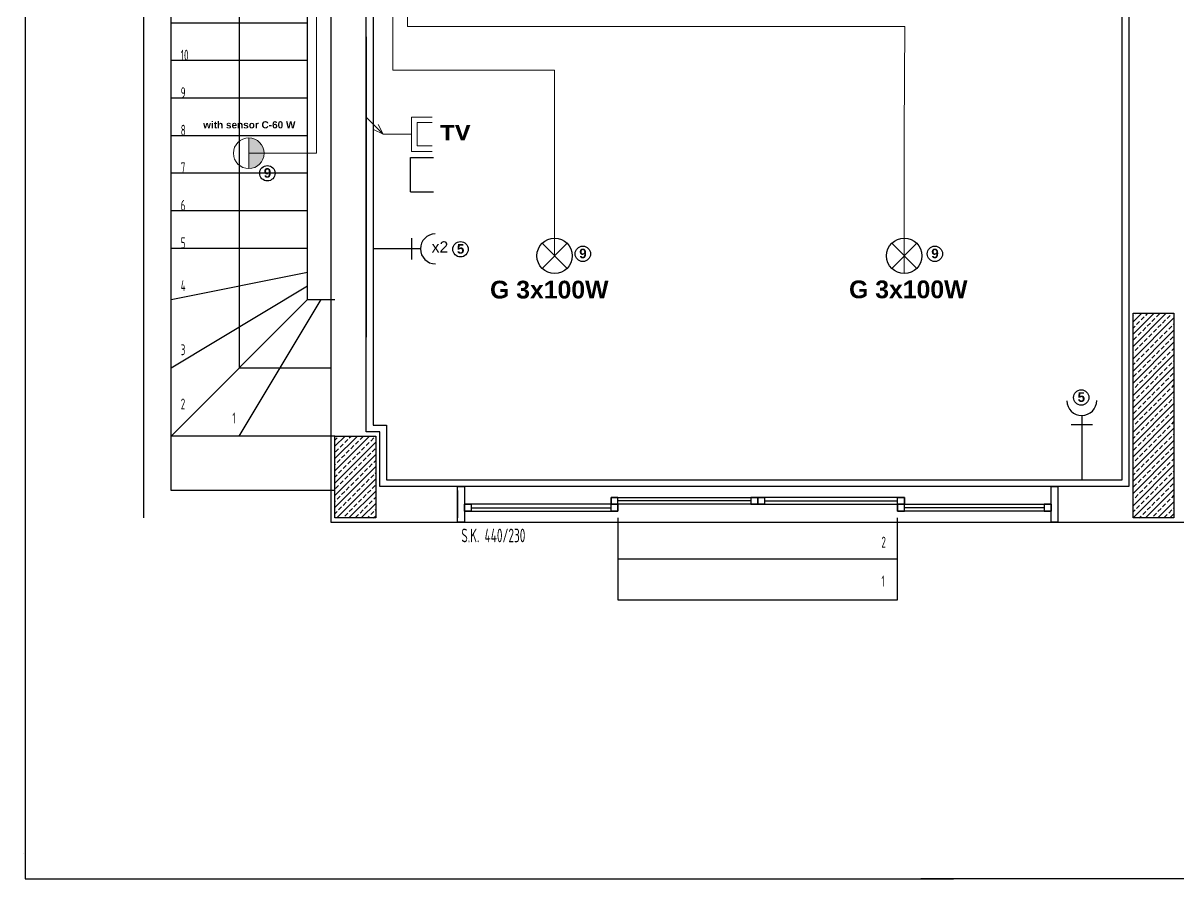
# Model space of a CAD drawing. Header units: millimetres. Extents: x 8112 to 17957, y 1641 to 8364.
# Drawn here: x 8112 to 8958, y 1641 to 2268 of the extents above; entities that cross this region are included whole.
import ezdxf

# ---------------------------------------------------------------- set-up
doc = ezdxf.new("R2010")
doc.units = ezdxf.units.MM
for name, color, linetype in [('Bölme', 7, 'Continuous'), ('ELEKTRİK1', 10, 'Continuous'), ('ER-YAZI', 7, 'Continuous'), ('MİMARİ', 251, 'Continuous')]:
    doc.layers.add(name, color=color, linetype=linetype)
for name, color, linetype, lineweight in [('mahal', 4, 'Continuous', 40), ('priz', 4, 'Continuous', 25), ('ışık', 90, 'Continuous', 20)]:
    doc.layers.add(name, color=color, linetype=linetype, lineweight=lineweight)
doc.styles.add('ODA BÜYÜK', font='courbd.ttf', dxfattribs={"height": 17})
doc.styles.get("Standard").update_dxf_attribs({"font": 'arial.ttf'})
doc.styles.add('style1', font='isocpeur.ttf', dxfattribs={"width": 0.6})

# ---------------------------------------------------------------- blocks, each defined once
blk = doc.blocks.new('SK44020')
at = {"layer": 'MİMARİ'}
for p, q in [((0, 20), (0, 0)), ((440, 20), (440, 0))]:
    blk.add_line(p, q, dxfattribs=at)
at = {"layer": 'MİMARİ', "ltscale": 0.1}
for p, q in [((215, 12.5), (117.5, 12.5)), ((225, 12.5), (322.5, 12.5)), ((10, 7.5), (112.5, 7.5)), ((430, 7.5), (327.5, 7.5))]:
    blk.add_line(p, q, dxfattribs=at)
for points in [[(5, -3), (0, -3), (0, 23), (5, 23)], [(440, -3), (435, -3), (435, 23), (440, 23)], [(5, 10), (5, 5), (117.5, 5), (117.5, 10)], [(10, 10), (10, 5), (5, 5), (5, 10)], [(220, 15), (220, 10), (112.5, 10), (112.5, 15)], [(112.5, 15), (112.5, 10), (117.5, 10), (117.5, 15)], [(117.5, 10), (117.5, 5), (112.5, 5), (112.5, 10)], [(215, 15), (215, 10), (220, 10), (220, 15)], [(220, 15), (220, 10), (327.5, 10), (327.5, 15)], [(225, 15), (225, 10), (220, 10), (220, 15)], [(327.5, 15), (327.5, 10), (322.5, 10), (322.5, 15)], [(435, 10), (435, 5), (322.5, 5), (322.5, 10)], [(322.5, 10), (322.5, 5), (327.5, 5), (327.5, 10)], [(430, 10), (430, 5), (435, 5), (435, 10)]]:
    blk.add_lwpolyline(points, close=True, dxfattribs=at)

msp = doc.modelspace()

# ---------------------------------------------------------------- hatches: boundary and pattern name
at = {"layer": 'ışık'}
msp.add_hatch(color=1, dxfattribs=at).paths.add_polyline_path([(8277.18, 2183.47, -1), (8277.18, 2161.01)])

# ---------------------------------------------------------------- linework, layer by layer
for p, q in [((8113.36, 3089.95), (8113.36, 1640.64)), ((8113.36, 1640.64), (8793.61, 1640.64)), ((10317.33, 1640.64), (8769.77, 1640.64))]:
    msp.add_line(p, q)
at = {"layer": 'Bölme', "color": 7}
for p, q in [((8395.78, 2144.02), (8395.78, 2169.22)), ((8395.78, 2169.22), (8412.58, 2169.22)), ((8395.78, 2144.02), (8412.58, 2144.02))]:
    msp.add_line(p, q, dxfattribs=at)
at = {"layer": 'Bölme', "color": 11, "true_color": 0xf27172}
for centre in [(8290.8, 2157.59), (8432.36, 2101.91), (8522, 2098.56), (8780.01, 2098.58), (8887.27, 1993.33)]:
    msp.add_circle(centre, 5.63, dxfattribs=at)
at = {"layer": 'ELEKTRİK1', "linetype": 'Continuous', "lineweight": 20, "ltscale": 0.3}
for q in [(8363.23, 2198.6), (8372.09, 2193.31), (8368.51, 2189.73)]:
    msp.add_line((8375.65, 2186.18), q, dxfattribs=at)
at = {"layer": 'ELEKTRİK1', "lineweight": 20}
msp.add_line((8375.65, 2186.18), (8396.55, 2186.18), dxfattribs=at)
at = {"layer": 'ELEKTRİK1', "linetype": 'Continuous', "lineweight": 20, "ltscale": 0.3}
for points in [[(8411.59, 2173.58), (8396.55, 2173.58), (8396.55, 2198.78), (8411.59, 2198.78)], [(8411.59, 2177.58), (8400.55, 2177.58), (8400.55, 2194.78), (8411.59, 2194.78)]]:
    msp.add_lwpolyline(points, dxfattribs=at)
at = {"layer": 'ELEKTRİK1'}
for centre in [(8501.35, 2097.1), (8757.6, 2097.1)]:
    msp.add_circle(centre, 12.96, dxfattribs=at)
at = {"layer": 'mahal'}
msp.add_line((8111.78, 1658.88), (8111.84, 1658.88), dxfattribs=at)
at = {"layer": 'MİMARİ'}
for p, q in [((8337.23, 2908.09), (8337.23, 1902.09)), ((8922.23, 2567.09), (8922.23, 1928.09)), ((8200.23, 1905.09), (8200.23, 2360.09)), ((8220.23, 1925.09), (8220.23, 2360.09)), ((8270.23, 2350.09), (8270.23, 2015.09)), ((8320.23, 2065.09), (8320.23, 2350.09)), ((8363.23, 1968.09), (8363.23, 2327.09)), ((8320.23, 2267.59), (8220.23, 2267.59)), ((8363.23, 2257.59), (8363.23, 2037.59)), ((8320.23, 2240.09), (8220.23, 2240.09)), ((8320.23, 2212.59), (8220.23, 2212.59)), ((8320.23, 2185.09), (8220.23, 2185.09)), ((8320.23, 2157.59), (8220.23, 2157.59)), ((8320.23, 2130.09), (8220.23, 2130.09)), ((8320.23, 2102.59), (8220.23, 2102.59)), ((8220.23, 2065.09), (8320.23, 2085.09)), ((8220.23, 2015.09), (8320.23, 2075.09)), ((8220.23, 1965.09), (8320.23, 2065.09)), ((8270.23, 1965.09), (8330.23, 2065.09)), ((8320.23, 2065.09), (8340.23, 2065.09)), ((8925.23, 1905.09), (8925.23, 2055.09)), ((8925.23, 2055.09), (8955.23, 2055.09)), ((8955.23, 2055.09), (8955.23, 1905.09)), ((8270.23, 2015.09), (8337.23, 2015.09)), ((8340.23, 1965.09), (8220.23, 1965.09)), ((8340.23, 1905.09), (8340.23, 1965.09)), ((8340.23, 1965.09), (8370.23, 1965.09)), ((8373.23, 1968.09), (8363.23, 1968.09)), ((8370.23, 1965.09), (8370.23, 1905.09)), ((8373.23, 1928.09), (8373.23, 1968.09)), ((8340.23, 1925.09), (8220.23, 1925.09)), ((8922.23, 1928.09), (8373.23, 1928.09)), ((8370.23, 1905.09), (8340.23, 1905.09)), ((8547.73, 1905.09), (8547.73, 1875.09)), ((8752.73, 1875.09), (8752.73, 1905.09)), ((8955.23, 1905.09), (8925.23, 1905.09)), ((8337.23, 1902.09), (9543.23, 1902.09)), ((8547.73, 1875.09), (8752.73, 1875.09)), ((8547.73, 1875.09), (8547.73, 1845.09)), ((8752.73, 1845.09), (8752.73, 1875.09)), ((8547.73, 1845.09), (8752.73, 1845.09))]:
    msp.add_line(p, q, dxfattribs=at)
at = {"layer": 'MİMARİ', "linetype": 'Continuous'}
for p, q in [((8925.23, 2048.64), (8931.68, 2055.09)), ((8925.23, 2039.66), (8940.66, 2055.09)), ((8925.23, 2030.68), (8949.64, 2055.09)), ((8925.23, 2053.13), (8925.58, 2053.48)), ((8925.23, 2021.7), (8955.23, 2051.7)), ((8926.7, 2054.61), (8927.19, 2055.09)), ((8927.82, 2046.75), (8930.07, 2048.99)), ((8931.19, 2050.12), (8933.44, 2052.36)), ((8934.56, 2053.48), (8936.17, 2055.09)), ((8939.05, 2048.99), (8941.29, 2051.24)), ((8942.42, 2052.36), (8944.66, 2054.61)), ((8946.91, 2047.87), (8949.15, 2050.12)), ((8950.28, 2051.24), (8952.52, 2053.48)), ((8953.64, 2054.61), (8954.13, 2055.09)), ((8925.23, 2044.15), (8926.7, 2045.63)), ((8925.23, 2012.72), (8955.23, 2042.72)), ((8928.95, 2038.89), (8931.19, 2041.14)), ((8932.31, 2042.26), (8934.56, 2044.5)), ((8935.68, 2045.63), (8937.93, 2047.87)), ((8936.8, 2037.77), (8939.05, 2040.01)), ((8940.17, 2041.14), (8942.42, 2043.38)), ((8943.54, 2044.5), (8945.79, 2046.75)), ((8948.03, 2040.01), (8950.28, 2042.26)), ((8951.4, 2043.38), (8953.64, 2045.63)), ((8954.77, 2046.75), (8955.23, 2047.21)), ((8925.23, 2003.74), (8955.23, 2033.74)), ((8925.58, 2035.52), (8927.82, 2037.77)), ((8930.07, 2031.03), (8932.31, 2033.28)), ((8933.44, 2034.4), (8935.68, 2036.65)), ((8937.93, 2029.91), (8940.17, 2032.16)), ((8941.29, 2033.28), (8943.54, 2035.52)), ((8944.66, 2036.65), (8946.91, 2038.89)), ((8949.15, 2032.16), (8951.4, 2034.4)), ((8952.52, 2035.52), (8954.77, 2037.77)), ((8925.23, 2026.19), (8925.58, 2026.54)), ((8925.23, 1994.76), (8955.23, 2024.76)), ((8926.7, 2027.66), (8928.95, 2029.91)), ((8931.19, 2023.17), (8933.44, 2025.42)), ((8934.56, 2026.54), (8936.8, 2028.79)), ((8939.05, 2022.05), (8941.29, 2024.3)), ((8942.42, 2025.42), (8944.66, 2027.66)), ((8945.79, 2028.79), (8948.03, 2031.03)), ((8946.91, 2020.93), (8949.15, 2023.17)), ((8950.28, 2024.3), (8952.52, 2026.54)), ((8953.64, 2027.66), (8955.23, 2029.25)), ((8925.23, 2017.21), (8926.7, 2018.68)), ((8925.23, 1985.78), (8955.23, 2015.78)), ((8927.82, 2019.81), (8930.07, 2022.05)), ((8932.31, 2015.32), (8934.56, 2017.56)), ((8935.68, 2018.68), (8937.93, 2020.93)), ((8940.17, 2014.19), (8942.42, 2016.44)), ((8943.54, 2017.56), (8945.79, 2019.81)), ((8948.03, 2013.07), (8950.28, 2015.32)), ((8951.4, 2016.44), (8953.64, 2018.68)), ((8954.77, 2019.81), (8955.23, 2020.27)), ((8925.23, 1976.8), (8955.23, 2006.8)), ((8925.58, 2008.58), (8927.82, 2010.83)), ((8928.95, 2011.95), (8931.19, 2014.19)), ((8930.07, 2004.09), (8932.31, 2006.34)), ((8933.44, 2007.46), (8935.68, 2009.7)), ((8936.8, 2010.83), (8939.05, 2013.07)), ((8941.29, 2006.34), (8943.54, 2008.58)), ((8944.66, 2009.7), (8946.91, 2011.95)), ((8949.15, 2005.21), (8951.4, 2007.46)), ((8952.52, 2008.58), (8954.77, 2010.83)), ((8925.23, 1999.25), (8925.58, 1999.6)), ((8925.23, 1967.82), (8955.23, 1997.82)), ((8926.7, 2000.72), (8928.95, 2002.97)), ((8931.19, 1996.23), (8933.44, 1998.48)), ((8934.56, 1999.6), (8936.8, 2001.85)), ((8937.93, 2002.97), (8940.17, 2005.21)), ((8942.42, 1998.48), (8944.66, 2000.72)), ((8945.79, 2001.85), (8948.03, 2004.09)), ((8950.28, 1997.36), (8952.52, 1999.6)), ((8953.64, 2000.72), (8955.23, 2002.31)), ((8925.23, 1990.27), (8926.7, 1991.74)), ((8927.82, 1992.87), (8930.07, 1995.11)), ((8932.31, 1988.38), (8934.56, 1990.62)), ((8935.68, 1991.74), (8937.93, 1993.99)), ((8939.05, 1995.11), (8941.29, 1997.36)), ((8940.17, 1987.25), (8942.42, 1989.5)), ((8943.54, 1990.62), (8945.79, 1992.87)), ((8946.91, 1993.99), (8949.15, 1996.23)), ((8951.4, 1989.5), (8953.64, 1991.74)), ((8954.77, 1992.87), (8955.23, 1993.33)), ((8925.23, 1958.84), (8955.23, 1988.84)), ((8925.58, 1981.64), (8927.82, 1983.89)), ((8928.95, 1985.01), (8931.19, 1987.25)), ((8933.44, 1980.52), (8935.68, 1982.76)), ((8936.8, 1983.89), (8939.05, 1986.13)), ((8941.29, 1979.4), (8943.54, 1981.64)), ((8944.66, 1982.76), (8946.91, 1985.01)), ((8948.03, 1986.13), (8950.28, 1988.38)), ((8949.15, 1978.27), (8951.4, 1980.52)), ((8952.52, 1981.64), (8954.77, 1983.89)), ((8925.23, 1949.86), (8955.23, 1979.86)), ((8925.23, 1972.31), (8925.58, 1972.66)), ((8926.7, 1973.78), (8928.95, 1976.03)), ((8930.07, 1977.15), (8932.31, 1979.4)), ((8934.56, 1972.66), (8936.8, 1974.91)), ((8937.93, 1976.03), (8940.17, 1978.27)), ((8942.42, 1971.54), (8944.66, 1973.78)), ((8945.79, 1974.91), (8948.03, 1977.15)), ((8950.28, 1970.42), (8952.52, 1972.66)), ((8953.64, 1973.78), (8955.23, 1975.37)), ((8340.23, 1957.55), (8347.76, 1965.09)), ((8340.23, 1948.57), (8356.74, 1965.09)), ((8340.23, 1939.59), (8365.72, 1965.09)), ((8340.23, 1962.04), (8341.86, 1963.68)), ((8342.99, 1964.8), (8343.27, 1965.09)), ((8350.84, 1963.68), (8352.25, 1965.09)), ((8358.7, 1962.56), (8360.95, 1964.8)), ((8366.56, 1961.44), (8368.8, 1963.68)), ((8369.93, 1964.8), (8370.21, 1965.09)), ((8925.23, 1940.88), (8955.23, 1970.88)), ((8925.23, 1963.33), (8926.7, 1964.8)), ((8927.82, 1965.93), (8930.07, 1968.17)), ((8931.19, 1969.29), (8933.44, 1971.54)), ((8932.31, 1961.44), (8934.56, 1963.68)), ((8935.68, 1964.8), (8937.93, 1967.05)), ((8939.05, 1968.17), (8941.29, 1970.42)), ((8943.54, 1963.68), (8945.79, 1965.93)), ((8946.91, 1967.05), (8949.15, 1969.29)), ((8951.4, 1962.56), (8953.64, 1964.8)), ((8954.77, 1965.93), (8955.23, 1966.39)), ((8340.23, 1930.61), (8370.23, 1960.61)), ((8340.74, 1953.58), (8342.99, 1955.82)), ((8344.11, 1956.95), (8346.35, 1959.19)), ((8347.48, 1960.31), (8349.72, 1962.56)), ((8351.97, 1955.82), (8354.21, 1958.07)), ((8355.33, 1959.19), (8357.58, 1961.44)), ((8359.82, 1954.7), (8362.07, 1956.95)), ((8363.19, 1958.07), (8365.44, 1960.31)), ((8367.68, 1953.58), (8369.93, 1955.82)), ((8925.23, 1931.9), (8955.23, 1961.9)), ((8925.58, 1954.7), (8927.82, 1956.95)), ((8928.95, 1958.07), (8931.19, 1960.31)), ((8933.44, 1953.58), (8935.68, 1955.82)), ((8936.8, 1956.95), (8939.05, 1959.19)), ((8940.17, 1960.31), (8942.42, 1962.56)), ((8944.66, 1955.82), (8946.91, 1958.07)), ((8948.03, 1959.19), (8950.28, 1961.44)), ((8952.52, 1954.7), (8954.77, 1956.95)), ((8340.23, 1921.63), (8370.23, 1951.63)), ((8341.86, 1945.72), (8344.11, 1947.97)), ((8345.23, 1949.09), (8347.48, 1951.33)), ((8348.6, 1952.46), (8350.84, 1954.7)), ((8349.72, 1944.6), (8351.97, 1946.84)), ((8353.09, 1947.97), (8355.33, 1950.21)), ((8356.46, 1951.33), (8358.7, 1953.58)), ((8360.95, 1946.84), (8363.19, 1949.09)), ((8364.31, 1950.21), (8366.56, 1952.46)), ((8368.8, 1945.72), (8370.23, 1947.14)), ((8925.23, 1922.92), (8955.23, 1952.92)), ((8926.7, 1946.84), (8928.95, 1949.09)), ((8930.07, 1950.21), (8932.31, 1952.46)), ((8934.56, 1945.72), (8936.8, 1947.97)), ((8937.93, 1949.09), (8940.17, 1951.33)), ((8941.29, 1952.46), (8943.54, 1954.7)), ((8942.42, 1944.6), (8944.66, 1946.84)), ((8945.79, 1947.97), (8948.03, 1950.21)), ((8949.15, 1951.33), (8951.4, 1953.58)), ((8953.64, 1946.84), (8955.23, 1948.43)), ((8340.23, 1944.08), (8340.74, 1944.6)), ((8340.23, 1912.65), (8370.23, 1942.65)), ((8342.99, 1937.86), (8345.23, 1940.11)), ((8346.35, 1941.23), (8348.6, 1943.47)), ((8350.84, 1936.74), (8353.09, 1938.98)), ((8354.21, 1940.11), (8356.46, 1942.35)), ((8357.58, 1943.47), (8359.82, 1945.72)), ((8362.07, 1938.98), (8364.31, 1941.23)), ((8365.44, 1942.35), (8367.68, 1944.6)), ((8369.93, 1937.86), (8370.23, 1938.16)), ((8925.23, 1945.37), (8925.58, 1945.72)), ((8925.23, 1913.94), (8955.23, 1943.94)), ((8927.82, 1938.98), (8930.07, 1941.23)), ((8931.19, 1942.35), (8933.44, 1944.6)), ((8935.68, 1937.86), (8937.93, 1940.11)), ((8939.05, 1941.23), (8941.29, 1943.47)), ((8943.54, 1936.74), (8945.79, 1938.98)), ((8946.91, 1940.11), (8949.15, 1942.35)), ((8950.28, 1943.47), (8952.52, 1945.72)), ((8954.77, 1938.98), (8955.23, 1939.45)), ((8340.23, 1935.1), (8341.86, 1936.74)), ((8341.64, 1905.09), (8370.23, 1933.67)), ((8344.11, 1930), (8346.35, 1932.25)), ((8347.48, 1933.37), (8349.72, 1935.62)), ((8351.97, 1928.88), (8354.21, 1931.13)), ((8355.33, 1932.25), (8357.58, 1934.49)), ((8358.7, 1935.62), (8360.95, 1937.86)), ((8359.82, 1927.76), (8362.07, 1930)), ((8363.19, 1931.13), (8365.44, 1933.37)), ((8366.56, 1934.49), (8368.8, 1936.74)), ((8925.23, 1936.39), (8926.7, 1937.86)), ((8925.36, 1905.09), (8955.23, 1934.96)), ((8925.58, 1927.76), (8927.82, 1930)), ((8928.95, 1931.13), (8931.19, 1933.37)), ((8932.31, 1934.49), (8934.56, 1936.74)), ((8936.8, 1930), (8939.05, 1932.25)), ((8940.17, 1933.37), (8942.42, 1935.62)), ((8944.66, 1928.88), (8946.91, 1931.13)), ((8948.03, 1932.25), (8950.28, 1934.49)), ((8951.4, 1935.62), (8953.64, 1937.86)), ((8952.52, 1927.76), (8954.77, 1930)), ((8340.74, 1926.64), (8342.99, 1928.88)), ((8345.23, 1922.15), (8347.48, 1924.39)), ((8348.6, 1925.51), (8350.84, 1927.76)), ((8350.63, 1905.09), (8370.23, 1924.69)), ((8353.09, 1921.02), (8355.33, 1923.27)), ((8356.46, 1924.39), (8358.7, 1926.64)), ((8360.95, 1919.9), (8363.19, 1922.15)), ((8364.31, 1923.27), (8366.56, 1925.51)), ((8367.68, 1926.64), (8369.93, 1928.88)), ((8926.7, 1919.9), (8928.95, 1922.15)), ((8930.07, 1923.27), (8932.31, 1925.51)), ((8933.44, 1926.64), (8935.68, 1928.88)), ((8934.34, 1905.09), (8955.23, 1925.97)), ((8937.93, 1922.15), (8940.17, 1924.39)), ((8941.29, 1925.51), (8943.54, 1927.76)), ((8945.79, 1921.02), (8948.03, 1923.27)), ((8949.15, 1924.39), (8951.4, 1926.64)), ((8953.64, 1919.9), (8955.23, 1921.48)), ((8340.23, 1917.14), (8340.74, 1917.66)), ((8341.86, 1918.78), (8344.11, 1921.02)), ((8342.99, 1910.92), (8345.23, 1913.17)), ((8346.35, 1914.29), (8348.6, 1916.53)), ((8349.72, 1917.66), (8351.97, 1919.9)), ((8354.21, 1913.17), (8356.46, 1915.41)), ((8357.58, 1916.53), (8359.82, 1918.78)), ((8359.61, 1905.09), (8370.23, 1915.71)), ((8362.07, 1912.04), (8364.31, 1914.29)), ((8365.44, 1915.41), (8367.68, 1917.66)), ((8368.8, 1918.78), (8370.23, 1920.2)), ((8925.23, 1918.43), (8925.58, 1918.78)), ((8927.82, 1912.04), (8930.07, 1914.29)), ((8931.19, 1915.41), (8933.44, 1917.66)), ((8934.56, 1918.78), (8936.8, 1921.02)), ((8935.68, 1910.92), (8937.93, 1913.17)), ((8939.05, 1914.29), (8941.29, 1916.53)), ((8942.42, 1917.66), (8944.66, 1919.9)), ((8943.32, 1905.09), (8955.23, 1916.99)), ((8946.91, 1913.17), (8949.15, 1915.41)), ((8950.28, 1916.53), (8952.52, 1918.78)), ((8340.23, 1908.16), (8341.86, 1909.8)), ((8346.14, 1905.09), (8346.35, 1905.31)), ((8347.48, 1906.43), (8349.72, 1908.68)), ((8350.84, 1909.8), (8353.09, 1912.04)), ((8355.33, 1905.31), (8357.58, 1907.55)), ((8358.7, 1908.68), (8360.95, 1910.92)), ((8364.1, 1905.09), (8365.44, 1906.43)), ((8366.56, 1907.55), (8368.8, 1909.8)), ((8368.59, 1905.09), (8370.23, 1906.73)), ((8369.93, 1910.92), (8370.23, 1911.22)), ((8925.23, 1909.45), (8926.7, 1910.92)), ((8929.85, 1905.09), (8931.19, 1906.43)), ((8932.31, 1907.55), (8934.56, 1909.8)), ((8938.83, 1905.09), (8939.05, 1905.31)), ((8940.17, 1906.43), (8942.42, 1908.68)), ((8943.54, 1909.8), (8945.79, 1912.04)), ((8948.03, 1905.31), (8950.28, 1907.55)), ((8951.4, 1908.68), (8953.64, 1910.92)), ((8952.3, 1905.09), (8955.23, 1908.01)), ((8954.77, 1912.04), (8955.23, 1912.5))]:
    msp.add_line(p, q, dxfattribs=at)
at = {"layer": 'priz'}
for p, q in [((8396.38, 2109.99), (8396.38, 2094.4)), ((8403.01, 2102.19), (8368.23, 2102.19)), ((8879.86, 1973.52), (8895.45, 1973.52)), ((8887.65, 1980.14), (8887.65, 1933.09))]:
    msp.add_line(p, q, dxfattribs=at)
msp.add_lwpolyline([(8385.23, 2520.81), (8390.23, 2520.81), (8390.23, 2515.81), (8368.23, 2515.81), (8368.23, 2368.09), (8403.23, 2368.09), (8408.23, 2368.09), (8408.23, 2322.09), (8368.23, 2322.09), (8368.23, 1973.09), (8373.23, 1973.09), (8378.23, 1973.09), (8378.23, 1933.09), (8917.23, 1933.09), (8917.23, 2280.28), (8883.34, 2280.28)], dxfattribs=at)
for centre, start, end in [((8413.96, 2102.19), 90.79588, 270), ((8887.65, 1991.1), 180.79588, 0)]:
    msp.add_arc(centre, 10.96, start, end, dxfattribs=at)
at = {"layer": 'ışık'}
for p, q in [((8326.76, 2303.91), (8326.76, 2172.24)), ((8382.82, 2290.79), (8382.82, 2233.07)), ((8382.82, 2233.07), (8382.82, 2233.07)), ((8382.82, 2233.07), (8501.35, 2233.07)), ((8501.35, 2233.07), (8501.35, 2229.21)), ((8501.35, 2097.1), (8501.35, 2229.21)), ((8326.76, 2172.24), (8277.18, 2172.24))]:
    msp.add_line(p, q, dxfattribs=at)
at = {"layer": 'ışık', "color": 1}
for p, q in [((8277.18, 2183.47), (8277.18, 2161.01)), ((8510.51, 2087.94), (8492.18, 2106.27)), ((8492.18, 2087.94), (8510.51, 2106.27)), ((8766.77, 2087.94), (8748.44, 2106.27)), ((8748.44, 2087.94), (8766.77, 2106.27))]:
    msp.add_line(p, q, dxfattribs=at)
at = {"layer": 'ışık'}
msp.add_lwpolyline([(8393.48, 2290.9), (8393.48, 2265.15), (8757.91, 2265.15), (8757.6, 2188.48), (8757.6, 2084.14)], dxfattribs=at)
at = {"layer": 'ışık', "color": 1}
for start, end in [(90, 270), (270, 90)]:
    msp.add_arc((8277.18, 2172.24), 11.23, start, end, dxfattribs=at)

# ---------------------------------------------------------------- block references
at = {"layer": 'MİMARİ'}
msp.add_blockref('SK44020', (8430.23, 1905.09), dxfattribs=at)

# ---------------------------------------------------------------- texts
at = {"layer": 'Bölme', "color": 11, "true_color": 0xf27172, "char_height": 7, "attachment_point": 2}
for s, insert in [('{\\fArial|b1|i0|c162|p34;9}', (8290.89, 2161.35)), ('{\\fArial|b1|i0|c162|p34;5}', (8432.45, 2105.67)), ('{\\fArial|b1|i0|c162|p34;9}', (8522.09, 2102.32)), ('{\\fArial|b1|i0|c162|p34;9}', (8780.1, 2102.34)), ('{\\fArial|b1|i0|c162|p34;5}', (8887.36, 1997.09))]:
    msp.add_mtext(s, dxfattribs=dict(at, insert=insert))
at = {"layer": 'ER-YAZI', "lineweight": 20, "style": 'ODA BÜYÜK'}
msp.add_text('TV', height=11.2, dxfattribs=at).set_placement((8417.13, 2181.65))
at = {"layer": 'MİMARİ', "style": 'style1', "width": 0.6}
for s, p in [('10', (8227.31, 2240.09)), ('9', (8227.31, 2212.59)), ('8', (8227.31, 2185.09)), ('7', (8227.31, 2157.59)), ('6', (8227.31, 2130.09)), ('5', (8227.31, 2102.59)), ('4', (8227.31, 2071.28)), ('3', (8227.31, 2024.3)), ('2', (8227.31, 1984.55)), ('1', (8265.2, 1974.28)), ('2', (8740.83, 1883.32)), ('1', (8740.83, 1854.77))]:
    msp.add_text(s, height=8, dxfattribs=at).set_placement(p)
at = {"layer": 'MİMARİ', "lineweight": 15, "style": 'style1', "width": 0.6}
msp.add_text('S.K. 440/230', height=10, dxfattribs=at).set_placement((8432.95, 1887.24))
at = {"layer": 'priz', "color": 31, "true_color": 0xfecc66}
msp.add_text('x2', height=8.25, dxfattribs=at).set_placement((8411.2, 2099.52))
at = {"layer": 'ışık', "color": 1}
for s, insert, char_height, attachment_point in [('{\\fArial|b1|i0|c162|p34;\\H1.182x;with sensor C-60 W}', (8243.76, 2190.4), 4.44, 7), ('{\\fArial|b1|i0|c162|p34;\\H1.182x;G 3x100W}', (8540.82, 2065.65), 11, 9), ('{\\fArial|b1|i0|c162|p34;\\H1.182x;G 3x100W}', (8803.94, 2065.83), 11, 9)]:
    msp.add_mtext(s, dxfattribs=dict(at, insert=insert, char_height=char_height, attachment_point=attachment_point))

doc.saveas('drawing.dxf')
